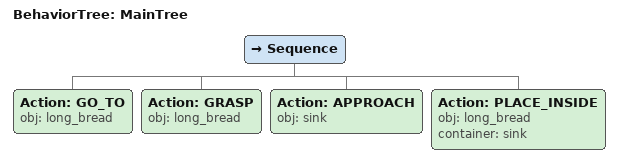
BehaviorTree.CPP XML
<root main_tree_to_execute="MainTree">
  <BehaviorTree ID="MainTree">
    <Sequence>
      <!-- Go to long_bread -->
      <Action ID="GO_TO" obj="long_bread" />
      <!-- Grasp long_bread -->
      <Action ID="GRASP" obj="long_bread" />
      <!-- Approach sink -->
      <Action ID="APPROACH" obj="sink" />
      <!-- Place long_bread inside sink -->
      <Action ID="PLACE_INSIDE" obj="long_bread" container="sink" />
    </Sequence>
  </BehaviorTree>
</root>
